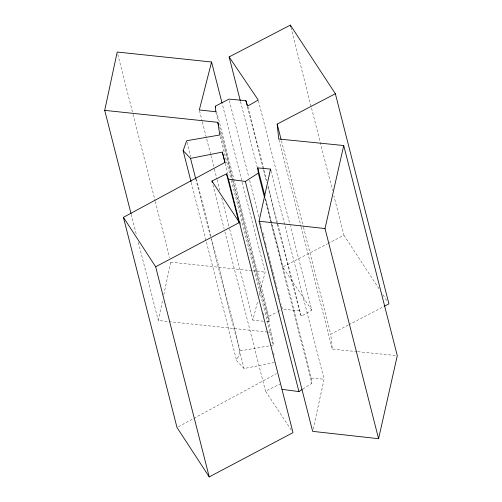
<?xml version="1.0" encoding="UTF-8"?>
<svg xmlns="http://www.w3.org/2000/svg" width="502" height="502" viewBox="0 0 502 502"><rect width="100%" height="100%" fill="white"/><g stroke="black" fill="none" stroke-linecap="round" stroke-linejoin="round"><path stroke-width="0.38" stroke-dasharray="2.51 1.88" d="M267.516 332.048L158.274 320.508L162.817 299.292M163.79 294.749L170.755 262.169L170.373 260.657M313.141 429.091L324.079 379.248L271.093 171.389M263.312 321.224L252.87 320.113L257.852 300.629M259.195 295.383L265.138 272.147L222.204 103.738M274.381 362.551L244.091 368.524L236.693 360.819L240.238 350.885L211.624 238.613M302.819 389.088L311.861 383.258L311.303 378.031L265.476 198.24M277.368 224.281L299.412 310.763L301.275 316.222L311.805 310.154L290.338 225.95M178.361 426.744L276.489 373.651M266.292 321.544L269.273 321.857L268.846 316.36L277.035 312.1M277.719 311.748L280.442 310.324M357.06 351.626L332.305 349.147L330.736 334.225L348.055 325.189M348.746 324.825L383.39 306.76M311.805 310.154L282.701 267.051L327.229 243.916M327.925 243.552L343.933 235.237L333.874 195.793M291.279 430.051L265.502 391.171L280.11 383.999M240.238 350.885L269.524 345.79M270.296 345.658L273.377 345.119L271.394 332.456L220.34 132.183M299.412 310.763L282.494 309.263L281.139 303.948M311.303 378.031L324.079 379.248M357.832 351.707L395.739 355.504M170.755 262.169L251.878 270.747M252.657 270.829L265.138 272.147M268.294 332.129L271.394 332.456M343.933 235.237L379.073 288.832M382.932 294.718L387.218 301.25M290.947 27.378L332.525 190.478M281.427 140.773L303.277 226.502M303.472 227.262L330.736 334.225M278.936 139.763L300.98 226.251M301.175 227.004L332.305 349.147M258.436 100.776L290.15 225.191M247.906 106.844L266.662 180.431M268.018 185.74L301.275 316.222M247.398 106.694L263.255 168.904M263.443 169.663L266.731 182.559M267.892 187.108L277.173 223.522M240.546 101.674L257.369 167.674M265.1 198.014L282.701 267.051M264.868 198.917L311.861 383.258M229.314 100.638L248.848 177.262M249.619 180.293L259.095 217.466M260.45 222.781L261.799 228.09M262.96 232.639L264.316 237.954M265.476 242.504L266.832 247.812M267.993 252.368L272.824 271.331M273.019 272.09L275.341 281.195M275.529 281.948L277.468 289.535M278.623 294.09L279.978 299.399M216.444 110.773L268.846 316.36M215.904 112.479L218.031 120.825M219.581 126.893L233.116 179.998M233.311 180.758L269.273 321.857M220.196 136.5L231.221 179.741M231.416 180.5L273.377 345.119M225.229 163.495L228.517 176.39M240.257 222.336L240.834 224.607M263.462 313.367L264.039 315.645M273.515 352.818L274.098 355.09M199.501 110.735L202.212 121.358M202.4 122.111L210.721 154.735M210.909 155.494L214.197 168.39M214.392 169.149L216.908 179.013M217.096 179.772L219.807 190.39M221.74 197.976L229.477 228.322M229.665 229.081L252.87 320.113M212.904 184.824L224.118 228.824M224.89 231.855L265.502 391.171M187.064 142.267L190.741 156.68M196.345 178.681L210.846 235.576M195.749 178.869L210.834 238.042M211.028 238.801L244.091 368.524M191.256 182.546L236.693 360.819M117.775 54.31L132.854 113.483M133.049 114.243L155.093 200.725M155.287 201.484L169.594 257.62M131.204 214.298L136.619 235.538M138.357 242.366L158.274 320.508"/><path stroke-width="0.75" d="M131.009 213.538L104.711 110.365L117.192 52.032L211.574 62.01L222.016 102.979M240.351 100.915L229.138 56.914L290.369 25.1L335.367 93.73L277.173 124.088L278.742 139.01L343.726 145.524L397.289 355.661L378.583 438.698L312.646 431.356L259.082 221.219L270.515 169.111L257.739 167.894L258.298 173.121L264.485 197.399M378.583 438.698L325.02 228.561L343.726 145.524M211.574 62.01L199.307 109.976L215.709 111.72L215.283 106.223L228.931 99.126L245.848 100.626L247.712 106.085L258.241 100.017L229.138 56.914M191.061 181.787L183.13 150.682L186.675 140.748L219.813 134.982L217.83 122.319L104.711 110.365M212.321 182.546L211.938 181.027L226.546 173.861L228.435 179.183L245.378 181.448L258.298 173.121M281.998 389.32L298.941 391.585L302.173 389.502M228.435 179.183L292.999 432.642L209.227 476.9L176.986 427.484L123.423 217.347L224.984 162.403L222.33 152.112L190.528 158.387L183.13 150.682M209.227 476.9L155.664 266.763L239.435 222.505L211.938 181.027M384.08 306.396L388.931 303.867L335.367 93.73M259.082 221.219L325.02 228.561M123.423 217.347L155.664 266.763M290.369 25.1L290.752 26.619M277.173 124.088L281.038 139.261M270.515 169.111L270.898 170.63M245.848 100.626L247.009 105.175M257.739 167.894L264.893 195.962M245.378 181.448L298.941 391.585M215.283 106.223L215.665 107.742M217.83 122.319L218.602 125.349M222.33 152.112L225.034 162.736M226.546 173.861L238.921 222.411M190.528 158.387L195.56 178.11"/></g></svg>
